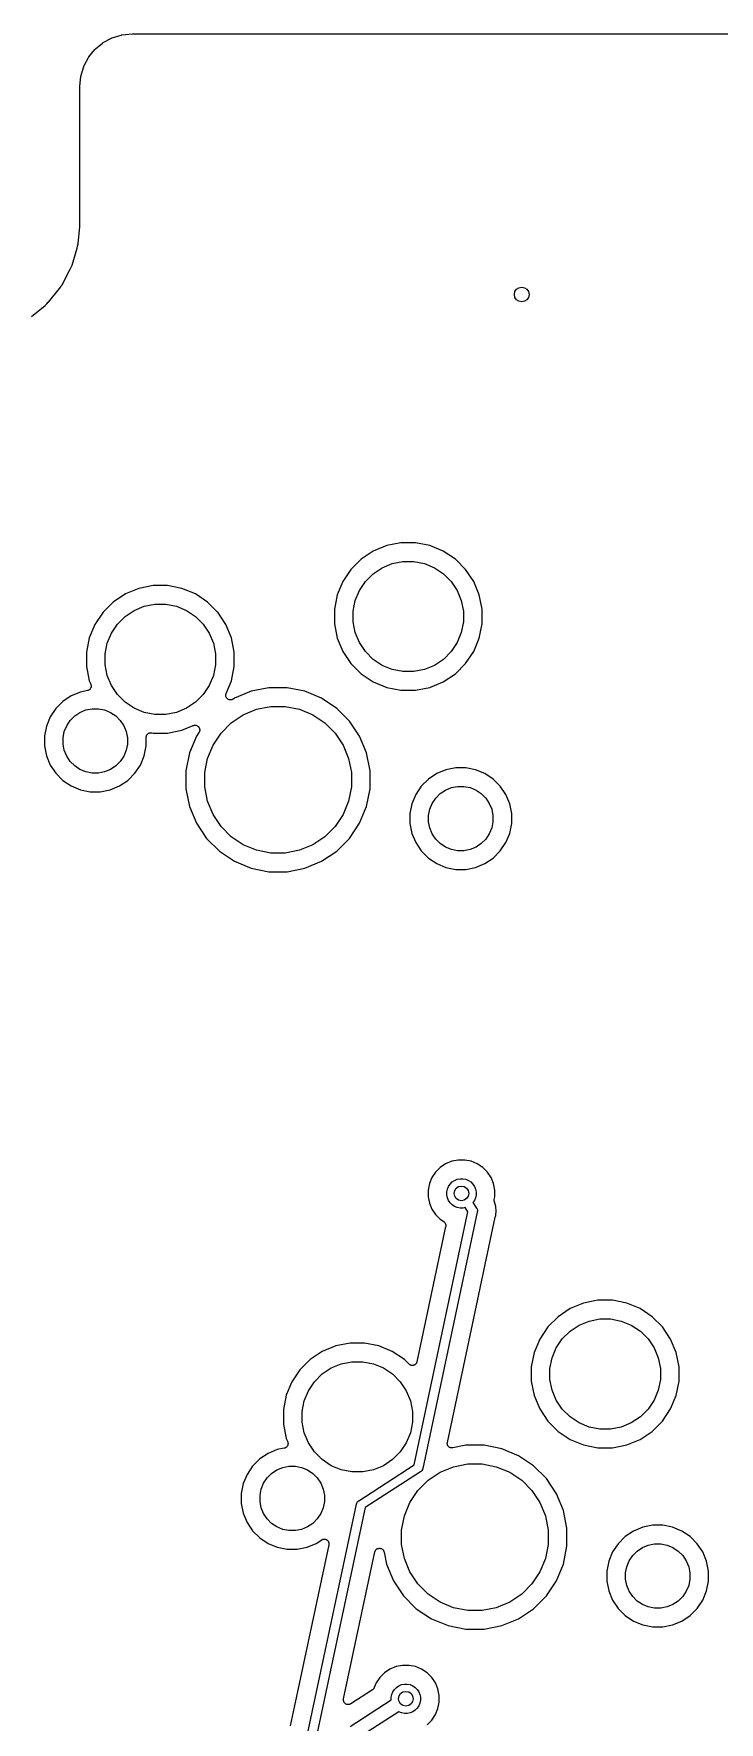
# Model space of a CAD drawing. Extents: x 59 to 2996, y -153 to 1402.
# Drawn here: x 600.63 to 619.26, y 663.05 to 708.99 of the extents above; entities that cross this region are included whole.
import ezdxf

# ---------------------------------------------------------------- set-up
doc = ezdxf.new("R2010")
doc.units = 0
doc.layers.add('BLACK', color=7, linetype='CONTINUOUS')

msp = doc.modelspace()

# ---------------------------------------------------------------- linework, layer by layer
at = {"layer": 'BLACK', "linetype": 'Continuous'}
for points in [[(600.57, 701.294), (600.941, 701.6), (600.982, 701.642), (600.983, 701.643), (600.983, 701.643), (601.024, 701.683), (601.026, 701.686), (601.33, 702.058), (601.363, 702.107), (601.364, 702.108), (601.364, 702.108), (601.396, 702.156), (601.398, 702.159), (601.623, 702.583), (601.646, 702.637), (601.646, 702.639), (601.646, 702.639), (601.669, 702.692), (601.67, 702.695), (601.809, 703.155), (601.82, 703.212), (601.821, 703.214), (601.821, 703.214), (601.833, 703.27), (601.833, 703.273), (601.879, 703.745), (601.879, 703.745), (601.879, 703.745), (601.883, 703.787), (601.883, 705.763), (601.883, 707.033), (601.883, 707.033), (601.883, 707.539), (601.883, 707.54), (601.884, 707.546), (601.884, 707.551), (601.912, 707.836), (601.912, 707.837), (601.914, 707.849), (601.917, 707.86), (601.989, 708.1), (601.99, 708.102), (601.994, 708.113), (601.999, 708.123), (602.116, 708.345), (602.117, 708.347), (602.124, 708.356), (602.13, 708.366), (602.289, 708.56), (602.29, 708.562), (602.298, 708.57), (602.306, 708.578), (602.5, 708.738), (602.501, 708.739), (602.511, 708.745), (602.52, 708.752), (602.741, 708.871), (602.741, 708.871), (602.741, 708.871), (602.743, 708.872), (602.754, 708.876), (602.764, 708.881), (603.004, 708.955), (603.006, 708.956), (603.017, 708.958), (603.028, 708.96), (603.311, 708.99), (603.312, 708.99), (603.318, 708.99), (603.324, 708.99), (634.726, 708.99)], [(611.323, 662.981), (611.45, 663.108), (611.549, 663.257), (611.618, 663.422), (611.652, 663.597), (611.652, 663.776), (611.618, 663.952), (611.549, 664.117), (611.45, 664.266), (611.323, 664.392), (611.175, 664.491), (611.009, 664.56), (610.834, 664.595), (610.655, 664.595), (610.48, 664.56), (610.314, 664.491), (610.166, 664.392), (610.039, 664.266), (609.94, 664.117), (609.887, 663.989), (609.886, 663.988), (609.886, 663.988), (609.886, 663.988), (609.88, 663.977), (609.874, 663.966), (609.874, 663.966), (609.874, 663.966), (609.867, 663.957), (609.858, 663.947), (609.858, 663.947), (609.858, 663.947), (609.849, 663.94), (609.839, 663.932), (609.839, 663.932), (609.839, 663.932), (609.247, 663.547), (609.246, 663.546), (609.246, 663.546), (609.246, 663.546), (609.245, 663.546), (609.234, 663.541), (609.224, 663.535), (609.223, 663.535), (609.223, 663.535), (609.211, 663.532), (609.2, 663.529), (609.199, 663.528), (609.199, 663.528), (609.187, 663.528), (609.175, 663.527), (609.175, 663.527), (609.175, 663.527), (609.162, 663.528), (609.15, 663.53), (609.15, 663.53), (609.15, 663.53), (609.138, 663.533), (609.127, 663.537), (609.127, 663.537), (609.126, 663.537), (609.116, 663.543), (609.105, 663.549), (609.105, 663.549), (609.105, 663.55), (609.096, 663.557), (609.086, 663.565), (609.086, 663.566), (609.086, 663.566), (609.078, 663.575), (609.071, 663.585), (609.071, 663.585), (609.071, 663.585), (609.065, 663.596), (609.06, 663.607), (609.059, 663.607), (609.059, 663.607), (609.056, 663.619), (609.053, 663.631), (609.053, 663.631), (609.053, 663.631), (609.052, 663.643), (609.051, 663.655), (609.051, 663.656), (609.051, 663.656), (609.052, 663.668), (609.053, 663.68), (609.904, 667.681), (609.904, 667.683), (609.908, 667.693), (609.911, 667.704), (609.912, 667.705), (609.912, 667.706), (609.918, 667.716), (609.923, 667.726), (609.924, 667.727), (609.924, 667.728), (609.932, 667.736), (609.939, 667.745), (609.94, 667.746), (609.94, 667.746), (609.949, 667.753), (609.958, 667.761), (609.959, 667.761), (609.96, 667.762), (609.97, 667.767), (609.98, 667.772), (609.981, 667.772), (609.982, 667.773), (609.993, 667.776), (610.004, 667.779), (610.005, 667.779), (610.006, 667.779), (610.017, 667.78), (610.029, 667.781), (610.03, 667.781), (610.031, 667.781), (610.042, 667.78), (610.053, 667.779), (610.054, 667.779), (610.055, 667.778), (610.066, 667.775), (610.077, 667.772), (610.078, 667.771), (610.079, 667.771), (610.089, 667.765), (610.099, 667.76), (610.1, 667.759), (610.101, 667.759), (610.109, 667.751), (610.118, 667.744), (610.119, 667.743), (610.119, 667.743), (610.127, 667.734), (610.134, 667.725), (610.134, 667.724), (610.135, 667.723), (610.14, 667.713), (610.145, 667.703), (610.146, 667.702), (610.146, 667.701), (610.149, 667.69), (610.153, 667.679), (610.218, 667.351), (610.406, 666.896), (610.68, 666.486), (611.029, 666.137), (611.439, 665.864), (611.894, 665.675), (612.377, 665.579), (612.87, 665.579), (613.353, 665.675), (613.809, 665.864), (614.218, 666.137), (614.567, 666.486), (614.841, 666.896), (614.976, 667.222), (615.029, 667.351), (615.126, 667.834), (615.126, 668.327), (615.029, 668.811), (614.841, 669.266), (614.567, 669.676), (614.218, 670.024), (613.809, 670.298), (613.353, 670.487), (612.87, 670.583), (612.377, 670.583), (612.022, 670.512), (612.021, 670.512), (612.02, 670.512), (612.02, 670.512), (612.008, 670.511), (611.996, 670.51), (611.995, 670.51), (611.995, 670.51), (611.983, 670.511), (611.971, 670.512), (611.971, 670.513), (611.97, 670.513), (611.959, 670.516), (611.948, 670.52), (611.947, 670.52), (611.947, 670.52), (611.936, 670.526), (611.926, 670.532), (611.926, 670.532), (611.925, 670.532), (611.916, 670.54), (611.907, 670.548), (611.907, 670.548), (611.906, 670.548), (611.899, 670.558), (611.891, 670.567), (611.891, 670.567), (611.891, 670.568), (611.885, 670.579), (611.88, 670.589), (611.88, 670.589), (611.88, 670.59), (611.876, 670.601), (611.873, 670.613), (611.873, 670.613), (611.873, 670.614), (611.872, 670.625), (611.871, 670.637), (611.871, 670.638), (611.871, 670.638), (611.872, 670.65), (611.873, 670.662), (611.873, 670.663), (611.873, 670.663), (612.319, 672.758), (612.319, 672.758), (613.177, 676.794), (613.177, 676.796), (613.179, 676.801), (613.18, 676.806), (613.187, 676.83), (613.19, 676.855), (613.19, 676.855), (613.201, 676.954), (613.191, 677.078), (613.153, 677.21), (613.152, 677.211), (613.152, 677.212), (613.151, 677.217), (613.15, 677.221), (613.149, 677.229), (613.148, 677.237), (613.148, 677.241), (613.147, 677.246), (613.148, 677.254), (613.148, 677.261), (613.149, 677.266), (613.15, 677.271), (613.165, 677.347), (613.165, 677.526), (613.13, 677.702), (613.062, 677.867), (612.962, 678.016), (612.836, 678.142), (612.687, 678.242), (612.522, 678.31), (612.347, 678.345), (612.168, 678.345), (611.992, 678.31), (611.827, 678.242), (611.678, 678.142), (611.552, 678.016), (611.452, 677.867), (611.384, 677.702), (611.349, 677.526), (611.349, 677.347), (611.384, 677.172), (611.452, 677.007), (611.552, 676.858), (611.678, 676.732), (611.774, 676.668), (611.775, 676.667), (611.775, 676.667), (611.776, 676.667), (611.785, 676.659), (611.794, 676.651), (611.794, 676.651), (611.795, 676.65), (611.802, 676.641), (611.81, 676.631), (611.81, 676.631), (611.81, 676.631), (611.815, 676.62), (611.821, 676.609), (611.821, 676.609), (611.821, 676.609), (611.825, 676.597), (611.828, 676.586), (611.828, 676.585), (611.828, 676.585), (611.829, 676.573), (611.83, 676.561), (611.83, 676.561), (611.83, 676.56), (611.829, 676.549), (611.828, 676.536), (611.827, 676.536), (611.827, 676.536), (611.045, 672.855), (611.045, 672.853), (611.041, 672.842), (611.038, 672.831), (611.037, 672.83), (611.037, 672.829), (611.031, 672.82), (611.026, 672.81), (611.025, 672.809), (611.025, 672.808), (611.017, 672.799), (611.01, 672.791), (611.009, 672.79), (611.008, 672.789), (610.999, 672.782), (610.991, 672.775), (610.99, 672.774), (610.989, 672.774), (610.979, 672.769), (610.969, 672.763), (610.968, 672.763), (610.967, 672.763), (610.956, 672.76), (610.945, 672.756), (610.944, 672.756), (610.943, 672.756), (610.932, 672.755), (610.92, 672.754), (610.919, 672.754), (610.918, 672.754), (610.907, 672.755), (610.896, 672.757), (610.895, 672.757), (610.893, 672.757), (610.883, 672.76), (610.872, 672.764), (610.871, 672.764), (610.87, 672.765), (610.86, 672.77), (610.85, 672.775), (610.849, 672.776), (610.848, 672.777), (610.84, 672.784), (610.831, 672.791), (610.705, 672.917), (610.376, 673.137), (610.011, 673.288), (609.623, 673.365), (609.227, 673.365), (608.839, 673.288), (608.474, 673.137), (608.145, 672.917), (607.865, 672.637), (607.646, 672.309), (607.494, 671.943), (607.417, 671.555), (607.417, 671.16), (607.494, 670.772), (607.533, 670.678), (607.533, 670.677), (607.533, 670.677), (607.533, 670.677), (607.534, 670.676), (607.537, 670.664), (607.541, 670.653), (607.541, 670.653), (607.541, 670.652), (607.542, 670.64), (607.543, 670.628), (607.543, 670.628), (607.543, 670.628), (607.541, 670.616), (607.54, 670.604), (607.54, 670.603), (607.54, 670.603), (607.536, 670.591), (607.533, 670.58), (607.533, 670.58), (607.533, 670.579), (607.527, 670.569), (607.521, 670.558), (607.521, 670.558), (607.521, 670.557), (607.513, 670.548), (607.505, 670.539), (607.505, 670.539), (607.505, 670.538), (607.496, 670.531), (607.486, 670.523), (607.486, 670.523), (607.486, 670.523), (607.475, 670.517), (607.464, 670.512), (607.464, 670.512), (607.464, 670.511), (607.452, 670.508), (607.441, 670.504), (607.251, 670.467), (607, 670.363), (606.773, 670.211), (606.58, 670.019), (606.429, 669.792), (606.325, 669.54), (606.272, 669.273), (606.272, 669.001), (606.325, 668.734), (606.429, 668.482), (606.58, 668.255), (606.773, 668.063), (607, 667.911), (607.251, 667.807), (607.518, 667.754), (607.791, 667.754), (608.058, 667.807), (608.31, 667.911), (608.457, 668.009), (608.458, 668.01), (608.459, 668.011), (608.459, 668.011), (608.47, 668.016), (608.48, 668.022), (608.481, 668.022), (608.481, 668.022), (608.492, 668.025), (608.504, 668.029), (608.504, 668.029), (608.505, 668.029), (608.517, 668.03), (608.529, 668.031), (608.529, 668.031), (608.53, 668.031), (608.542, 668.029), (608.553, 668.028), (608.554, 668.028), (608.554, 668.028), (608.566, 668.024), (608.577, 668.021), (608.577, 668.02), (608.578, 668.02), (608.588, 668.014), (608.599, 668.009), (608.599, 668.008), (608.6, 668.008), (608.609, 668), (608.618, 667.993), (608.618, 667.993), (608.618, 667.992), (608.626, 667.983), (608.633, 667.974), (608.633, 667.973), (608.634, 667.973), (608.639, 667.962), (608.645, 667.952), (608.645, 667.951), (608.645, 667.951), (608.648, 667.939), (608.652, 667.928), (608.652, 667.927), (608.652, 667.927), (608.653, 667.915), (608.654, 667.903), (608.654, 667.903), (608.654, 667.902), (608.653, 667.89), (608.652, 667.879), (608.651, 667.878), (608.651, 667.877), (607.712, 663.458), (607.712, 663.458), (607.603, 662.945)], [(608.075, 662.723), (608.202, 663.322), (608.202, 663.322), (609.406, 668.985), (609.407, 668.991), (609.409, 668.997), (609.409, 668.997), (609.414, 669.015), (609.426, 669.036), (609.442, 669.055), (609.461, 669.07), (609.467, 669.073), (610.968, 670.048), (612.432, 676.938), (612.36, 677.049), (612.297, 677.037), (612.218, 677.037), (612.14, 677.052), (612.068, 677.082), (612.002, 677.126), (611.946, 677.182), (611.903, 677.247), (611.873, 677.32), (611.857, 677.397), (611.857, 677.476), (611.873, 677.554), (611.903, 677.626), (611.946, 677.692), (612.002, 677.748), (612.068, 677.791), (612.14, 677.822), (612.218, 677.837), (612.297, 677.837), (612.374, 677.822), (612.447, 677.791), (612.512, 677.748), (612.568, 677.692), (612.612, 677.626), (612.642, 677.554), (612.657, 677.476), (612.657, 677.397), (612.642, 677.32), (612.612, 677.247), (612.57, 677.185), (612.667, 677.036), (612.671, 677.031), (612.673, 677.025), (612.673, 677.025), (612.682, 677.009), (612.689, 676.985), (612.691, 676.961), (612.691, 676.961), (612.689, 676.942), (612.689, 676.942), (612.688, 676.936), (612.686, 676.93), (611.203, 669.951), (611.202, 669.945), (611.2, 669.939), (611.2, 669.939), (611.197, 669.93), (611.195, 669.922), (611.183, 669.9), (611.167, 669.882), (611.152, 669.87), (611.152, 669.87), (611.148, 669.866), (611.142, 669.863), (609.641, 668.889), (608.311, 662.631)], [(609.229, 662.93), (610.344, 663.654), (610.344, 663.726), (610.36, 663.803), (610.39, 663.876), (610.434, 663.942), (610.489, 663.997), (610.555, 664.041), (610.628, 664.071), (610.705, 664.087), (610.784, 664.087), (610.861, 664.071), (610.934, 664.041), (610.999, 663.997), (611.055, 663.942), (611.099, 663.876), (611.129, 663.803), (611.144, 663.726), (611.144, 663.647), (611.129, 663.57), (611.099, 663.497), (611.055, 663.432), (610.999, 663.376), (610.934, 663.332), (610.861, 663.302), (610.784, 663.287), (610.705, 663.287), (610.628, 663.302), (610.555, 663.332), (610.552, 663.334), (609.494, 662.648)]]:
    msp.add_lwpolyline(points, dxfattribs=at)
for points in [[(610.225, 695.064), (609.859, 694.912), (609.531, 694.693), (609.251, 694.413), (609.031, 694.084), (608.88, 693.719), (608.803, 693.331), (608.803, 692.935), (608.88, 692.547), (609.031, 692.182), (609.251, 691.853), (609.531, 691.573), (609.859, 691.353), (610.225, 691.202), (610.613, 691.125), (611.008, 691.125), (611.396, 691.202), (611.762, 691.353), (612.091, 691.573), (612.37, 691.853), (612.59, 692.182), (612.741, 692.547), (612.819, 692.935), (612.819, 693.331), (612.741, 693.719), (612.59, 694.084), (612.37, 694.413), (612.091, 694.693), (611.762, 694.912), (611.396, 695.064), (611.008, 695.141), (610.613, 695.141)], [(611.521, 694.462), (611.767, 694.298), (611.976, 694.089), (612.14, 693.843), (612.253, 693.57), (612.311, 693.281), (612.311, 692.985), (612.253, 692.695), (612.14, 692.422), (611.976, 692.177), (611.767, 691.968), (611.521, 691.804), (611.248, 691.69), (610.958, 691.633), (610.663, 691.633), (610.373, 691.69), (610.1, 691.804), (609.854, 691.968), (609.645, 692.177), (609.481, 692.422), (609.368, 692.695), (609.311, 692.985), (609.311, 693.281), (609.368, 693.57), (609.481, 693.843), (609.645, 694.089), (609.854, 694.298), (610.1, 694.462), (610.373, 694.575), (610.663, 694.633), (610.958, 694.633), (611.248, 694.575)], [(603.486, 693.899), (603.12, 693.748), (602.791, 693.528), (602.512, 693.249), (602.292, 692.92), (602.14, 692.554), (602.063, 692.166), (602.063, 691.771), (602.14, 691.383), (602.179, 691.289), (602.18, 691.288), (602.18, 691.288), (602.18, 691.288), (602.18, 691.287), (602.183, 691.275), (602.187, 691.264), (602.187, 691.264), (602.187, 691.263), (602.188, 691.251), (602.189, 691.239), (602.189, 691.239), (602.189, 691.239), (602.188, 691.227), (602.186, 691.215), (602.186, 691.214), (602.186, 691.214), (602.183, 691.203), (602.179, 691.191), (602.179, 691.191), (602.179, 691.19), (602.173, 691.18), (602.167, 691.169), (602.167, 691.169), (602.167, 691.169), (602.159, 691.159), (602.152, 691.15), (602.151, 691.15), (602.151, 691.15), (602.142, 691.142), (602.132, 691.134), (602.132, 691.134), (602.132, 691.134), (602.121, 691.129), (602.111, 691.123), (602.11, 691.123), (602.11, 691.123), (602.098, 691.119), (602.087, 691.116), (601.898, 691.078), (601.646, 690.974), (601.419, 690.822), (601.227, 690.63), (601.075, 690.403), (600.971, 690.152), (600.918, 689.884), (600.918, 689.612), (600.971, 689.345), (601.075, 689.093), (601.227, 688.867), (601.419, 688.674), (601.646, 688.523), (601.898, 688.418), (602.165, 688.365), (602.437, 688.365), (602.704, 688.418), (602.956, 688.523), (603.183, 688.674), (603.375, 688.867), (603.527, 689.093), (603.631, 689.345), (603.684, 689.612), (603.684, 689.844), (603.684, 689.845), (603.684, 689.845), (603.684, 689.845), (603.684, 689.845), (603.685, 689.857), (603.687, 689.869), (603.687, 689.87), (603.687, 689.87), (603.69, 689.881), (603.694, 689.893), (603.694, 689.893), (603.694, 689.894), (603.7, 689.904), (603.706, 689.915), (603.706, 689.915), (603.706, 689.915), (603.714, 689.924), (603.722, 689.934), (603.722, 689.934), (603.722, 689.934), (603.731, 689.942), (603.741, 689.949), (603.741, 689.95), (603.741, 689.95), (603.752, 689.955), (603.763, 689.961), (603.763, 689.961), (603.763, 689.961), (603.775, 689.965), (603.786, 689.968), (603.787, 689.968), (603.787, 689.968), (603.799, 689.969), (603.811, 689.971), (603.811, 689.971), (603.812, 689.971), (603.824, 689.969), (603.836, 689.968), (603.874, 689.961), (604.269, 689.961), (604.657, 690.038), (604.966, 690.166), (604.967, 690.166), (604.967, 690.166), (604.967, 690.166), (604.968, 690.166), (604.98, 690.17), (604.991, 690.173), (604.991, 690.173), (604.991, 690.173), (605.004, 690.174), (605.016, 690.175), (605.016, 690.175), (605.016, 690.175), (605.028, 690.174), (605.04, 690.173), (605.041, 690.173), (605.041, 690.173), (605.052, 690.169), (605.064, 690.165), (605.064, 690.165), (605.064, 690.165), (605.075, 690.159), (605.086, 690.153), (605.086, 690.153), (605.086, 690.153), (605.096, 690.145), (605.105, 690.138), (605.105, 690.138), (605.105, 690.137), (605.113, 690.128), (605.12, 690.118), (605.121, 690.118), (605.121, 690.118), (605.126, 690.107), (605.132, 690.096), (605.132, 690.096), (605.132, 690.096), (605.136, 690.084), (605.139, 690.073), (605.139, 690.073), (605.139, 690.072), (605.14, 690.06), (605.142, 690.048), (605.141, 690.048), (605.142, 690.048), (605.14, 690.036), (605.139, 690.023), (605.139, 690.023), (605.139, 690.023), (605.135, 690.011), (605.132, 690), (605.132, 690), (605.132, 689.999), (605.126, 689.989), (605.12, 689.978), (605.053, 689.877), (604.864, 689.422), (604.768, 688.938), (604.768, 688.446), (604.864, 687.962), (605.053, 687.507), (605.327, 687.097), (605.675, 686.749), (606.085, 686.475), (606.54, 686.286), (607.024, 686.19), (607.516, 686.19), (608, 686.286), (608.455, 686.475), (608.865, 686.749), (609.213, 687.097), (609.487, 687.507), (609.622, 687.833), (609.676, 687.962), (609.772, 688.446), (609.772, 688.938), (609.676, 689.422), (609.487, 689.877), (609.213, 690.287), (608.865, 690.635), (608.455, 690.909), (608, 691.098), (607.516, 691.194), (607.024, 691.194), (606.54, 691.098), (606.085, 690.909), (606.047, 690.884), (606.046, 690.883), (606.046, 690.883), (606.046, 690.883), (606.046, 690.883), (606.035, 690.877), (606.024, 690.872), (606.024, 690.872), (606.024, 690.872), (606.012, 690.868), (606, 690.865), (606, 690.865), (606, 690.865), (605.988, 690.864), (605.976, 690.863), (605.975, 690.863), (605.975, 690.863), (605.963, 690.864), (605.951, 690.865), (605.951, 690.865), (605.951, 690.865), (605.939, 690.869), (605.927, 690.873), (605.927, 690.873), (605.927, 690.873), (605.916, 690.879), (605.905, 690.884), (605.905, 690.885), (605.905, 690.885), (605.896, 690.892), (605.886, 690.9), (605.886, 690.9), (605.886, 690.9), (605.878, 690.91), (605.871, 690.919), (605.871, 690.92), (605.871, 690.92), (605.865, 690.931), (605.859, 690.941), (605.859, 690.942), (605.859, 690.942), (605.855, 690.954), (605.852, 690.965), (605.852, 690.965), (605.852, 690.965), (605.851, 690.978), (605.85, 690.99), (605.85, 690.99), (605.85, 690.99), (605.851, 691.003), (605.852, 691.014), (605.852, 691.015), (605.852, 691.015), (605.856, 691.027), (605.859, 691.038), (606.002, 691.383), (606.079, 691.771), (606.079, 692.166), (606.002, 692.554), (605.851, 692.92), (605.631, 693.249), (605.626, 693.253), (605.626, 693.253), (605.351, 693.528), (605.022, 693.748), (604.657, 693.899), (604.269, 693.977), (603.874, 693.977)], [(604.782, 693.298), (605.027, 693.134), (605.236, 692.925), (605.401, 692.679), (605.514, 692.406), (605.571, 692.116), (605.571, 691.821), (605.514, 691.531), (605.401, 691.258), (605.236, 691.012), (605.027, 690.803), (604.782, 690.639), (604.509, 690.526), (604.219, 690.469), (603.924, 690.469), (603.634, 690.526), (603.361, 690.639), (603.115, 690.803), (602.906, 691.012), (602.742, 691.258), (602.629, 691.531), (602.571, 691.821), (602.571, 692.116), (602.629, 692.406), (602.742, 692.679), (602.906, 692.925), (603.115, 693.134), (603.361, 693.298), (603.634, 693.411), (603.924, 693.469), (604.219, 693.469), (604.509, 693.411)], [(602.715, 690.524), (602.859, 690.428), (602.981, 690.306), (603.076, 690.163), (603.142, 690.003), (603.176, 689.834), (603.176, 689.662), (603.142, 689.493), (603.076, 689.334), (602.981, 689.19), (602.859, 689.068), (602.715, 688.973), (602.556, 688.907), (602.387, 688.873), (602.215, 688.873), (602.046, 688.907), (601.886, 688.973), (601.743, 689.068), (601.621, 689.19), (601.526, 689.334), (601.46, 689.493), (601.426, 689.662), (601.426, 689.834), (601.46, 690.003), (601.526, 690.163), (601.621, 690.306), (601.743, 690.428), (601.886, 690.524), (602.046, 690.59), (602.215, 690.623), (602.387, 690.623), (602.556, 690.59)], [(608.214, 690.459), (608.541, 690.241), (608.819, 689.963), (609.037, 689.636), (609.187, 689.274), (609.264, 688.888), (609.264, 688.496), (609.187, 688.11), (609.037, 687.747), (608.819, 687.421), (608.541, 687.143), (608.214, 686.925), (607.852, 686.775), (607.466, 686.698), (607.074, 686.698), (606.688, 686.775), (606.325, 686.925), (605.999, 687.143), (605.721, 687.421), (605.503, 687.747), (605.353, 688.11), (605.276, 688.496), (605.276, 688.888), (605.353, 689.274), (605.503, 689.636), (605.721, 689.963), (605.999, 690.241), (606.325, 690.459), (606.688, 690.609), (607.074, 690.686), (607.466, 690.686), (607.852, 690.609)], [(611.836, 688.966), (611.584, 688.861), (611.357, 688.71), (611.165, 688.517), (611.013, 688.291), (610.909, 688.039), (610.856, 687.772), (610.856, 687.5), (610.909, 687.232), (611.013, 686.981), (611.165, 686.754), (611.357, 686.562), (611.584, 686.41), (611.836, 686.306), (612.103, 686.253), (612.375, 686.253), (612.642, 686.306), (612.894, 686.41), (613.121, 686.562), (613.313, 686.754), (613.465, 686.981), (613.569, 687.232), (613.622, 687.5), (613.622, 687.772), (613.569, 688.039), (613.465, 688.291), (613.313, 688.517), (613.121, 688.71), (612.894, 688.861), (612.642, 688.966), (612.375, 689.019), (612.103, 689.019)], [(612.653, 688.411), (612.797, 688.315), (612.919, 688.194), (613.014, 688.05), (613.08, 687.891), (613.114, 687.722), (613.114, 687.55), (613.08, 687.381), (613.014, 687.221), (612.919, 687.078), (612.797, 686.956), (612.653, 686.86), (612.494, 686.794), (612.325, 686.761), (612.153, 686.761), (611.984, 686.794), (611.824, 686.86), (611.681, 686.956), (611.559, 687.078), (611.463, 687.221), (611.398, 687.381), (611.364, 687.55), (611.364, 687.722), (611.398, 687.891), (611.463, 688.05), (611.559, 688.194), (611.681, 688.315), (611.824, 688.411), (611.984, 688.477), (612.153, 688.511), (612.325, 688.511), (612.494, 688.477)], [(615.579, 674.453), (615.213, 674.301), (614.884, 674.081), (614.605, 673.802), (614.385, 673.473), (614.233, 673.107), (614.156, 672.719), (614.156, 672.324), (614.233, 671.936), (614.385, 671.571), (614.605, 671.242), (614.884, 670.962), (615.213, 670.742), (615.579, 670.591), (615.967, 670.514), (616.362, 670.514), (616.75, 670.591), (617.115, 670.742), (617.444, 670.962), (617.724, 671.242), (617.944, 671.571), (618.095, 671.936), (618.172, 672.324), (618.172, 672.719), (618.095, 673.107), (617.944, 673.473), (617.724, 673.802), (617.444, 674.081), (617.115, 674.301), (616.75, 674.453), (616.362, 674.53), (615.967, 674.53)], [(616.875, 673.851), (617.121, 673.687), (617.329, 673.478), (617.494, 673.232), (617.607, 672.959), (617.664, 672.669), (617.664, 672.374), (617.607, 672.084), (617.494, 671.811), (617.329, 671.565), (617.121, 671.357), (616.875, 671.192), (616.602, 671.079), (616.312, 671.022), (616.017, 671.022), (615.727, 671.079), (615.454, 671.192), (615.208, 671.357), (614.999, 671.565), (614.835, 671.811), (614.722, 672.084), (614.664, 672.374), (614.664, 672.669), (614.722, 672.959), (614.835, 673.232), (614.999, 673.478), (615.208, 673.687), (615.454, 673.851), (615.727, 673.964), (616.017, 674.022), (616.312, 674.022), (616.602, 673.964)], [(610.135, 672.687), (610.381, 672.523), (610.59, 672.314), (610.754, 672.068), (610.867, 671.795), (610.925, 671.505), (610.925, 671.21), (610.867, 670.92), (610.754, 670.647), (610.59, 670.401), (610.381, 670.192), (610.135, 670.028), (609.863, 669.915), (609.573, 669.857), (609.277, 669.857), (608.987, 669.915), (608.714, 670.028), (608.469, 670.192), (608.26, 670.401), (608.096, 670.647), (607.983, 670.92), (607.925, 671.21), (607.925, 671.505), (607.983, 671.795), (608.096, 672.068), (608.26, 672.314), (608.469, 672.523), (608.714, 672.687), (608.987, 672.8), (609.277, 672.857), (609.573, 672.857), (609.863, 672.8)], [(608.069, 669.912), (608.212, 669.817), (608.334, 669.695), (608.43, 669.551), (608.496, 669.392), (608.53, 669.223), (608.53, 669.051), (608.496, 668.882), (608.43, 668.723), (608.334, 668.579), (608.212, 668.457), (608.069, 668.362), (607.91, 668.296), (607.741, 668.262), (607.568, 668.262), (607.399, 668.296), (607.24, 668.362), (607.097, 668.457), (606.975, 668.579), (606.879, 668.723), (606.813, 668.882), (606.78, 669.051), (606.78, 669.223), (606.813, 669.392), (606.879, 669.551), (606.975, 669.695), (607.097, 669.817), (607.24, 669.912), (607.399, 669.978), (607.568, 670.012), (607.741, 670.012), (607.91, 669.978)], [(613.568, 669.848), (613.895, 669.63), (614.172, 669.352), (614.391, 669.025), (614.541, 668.662), (614.618, 668.277), (614.618, 667.884), (614.541, 667.499), (614.391, 667.136), (614.172, 666.81), (613.895, 666.532), (613.568, 666.314), (613.205, 666.164), (612.82, 666.087), (612.427, 666.087), (612.042, 666.164), (611.679, 666.314), (611.353, 666.532), (611.075, 666.81), (610.857, 667.136), (610.706, 667.499), (610.63, 667.884), (610.63, 668.277), (610.706, 668.662), (610.857, 669.025), (611.075, 669.352), (611.353, 669.63), (611.679, 669.848), (612.042, 669.998), (612.427, 670.075), (612.82, 670.075), (613.205, 669.998)], [(617.189, 668.354), (616.938, 668.25), (616.711, 668.099), (616.518, 667.906), (616.367, 667.68), (616.263, 667.428), (616.21, 667.161), (616.21, 666.888), (616.263, 666.621), (616.367, 666.37), (616.518, 666.143), (616.711, 665.95), (616.938, 665.799), (617.189, 665.695), (617.456, 665.642), (617.729, 665.642), (617.996, 665.695), (618.248, 665.799), (618.474, 665.95), (618.667, 666.143), (618.818, 666.37), (618.922, 666.621), (618.976, 666.888), (618.976, 667.161), (618.922, 667.428), (618.818, 667.68), (618.667, 667.906), (618.474, 668.099), (618.248, 668.25), (617.996, 668.354), (617.729, 668.408), (617.456, 668.408)], [(618.007, 667.8), (618.15, 667.704), (618.272, 667.582), (618.368, 667.439), (618.434, 667.28), (618.468, 667.111), (618.468, 666.938), (618.434, 666.769), (618.368, 666.61), (618.272, 666.467), (618.15, 666.345), (618.007, 666.249), (617.848, 666.183), (617.679, 666.15), (617.506, 666.15), (617.337, 666.183), (617.178, 666.249), (617.035, 666.345), (616.913, 666.467), (616.817, 666.61), (616.751, 666.769), (616.718, 666.938), (616.718, 667.111), (616.751, 667.28), (616.817, 667.439), (616.913, 667.582), (617.035, 667.704), (617.178, 667.8), (617.337, 667.866), (617.506, 667.9), (617.679, 667.9), (617.848, 667.866)]]:
    msp.add_lwpolyline(points, close=True, dxfattribs=at)
at = {"layer": 'BLACK'}
for centre in [(613.895, 701.895), (612.257, 677.437), (610.744, 663.687)]:
    msp.add_circle(centre, 0.2, dxfattribs=at)

doc.saveas('drawing.dxf')
